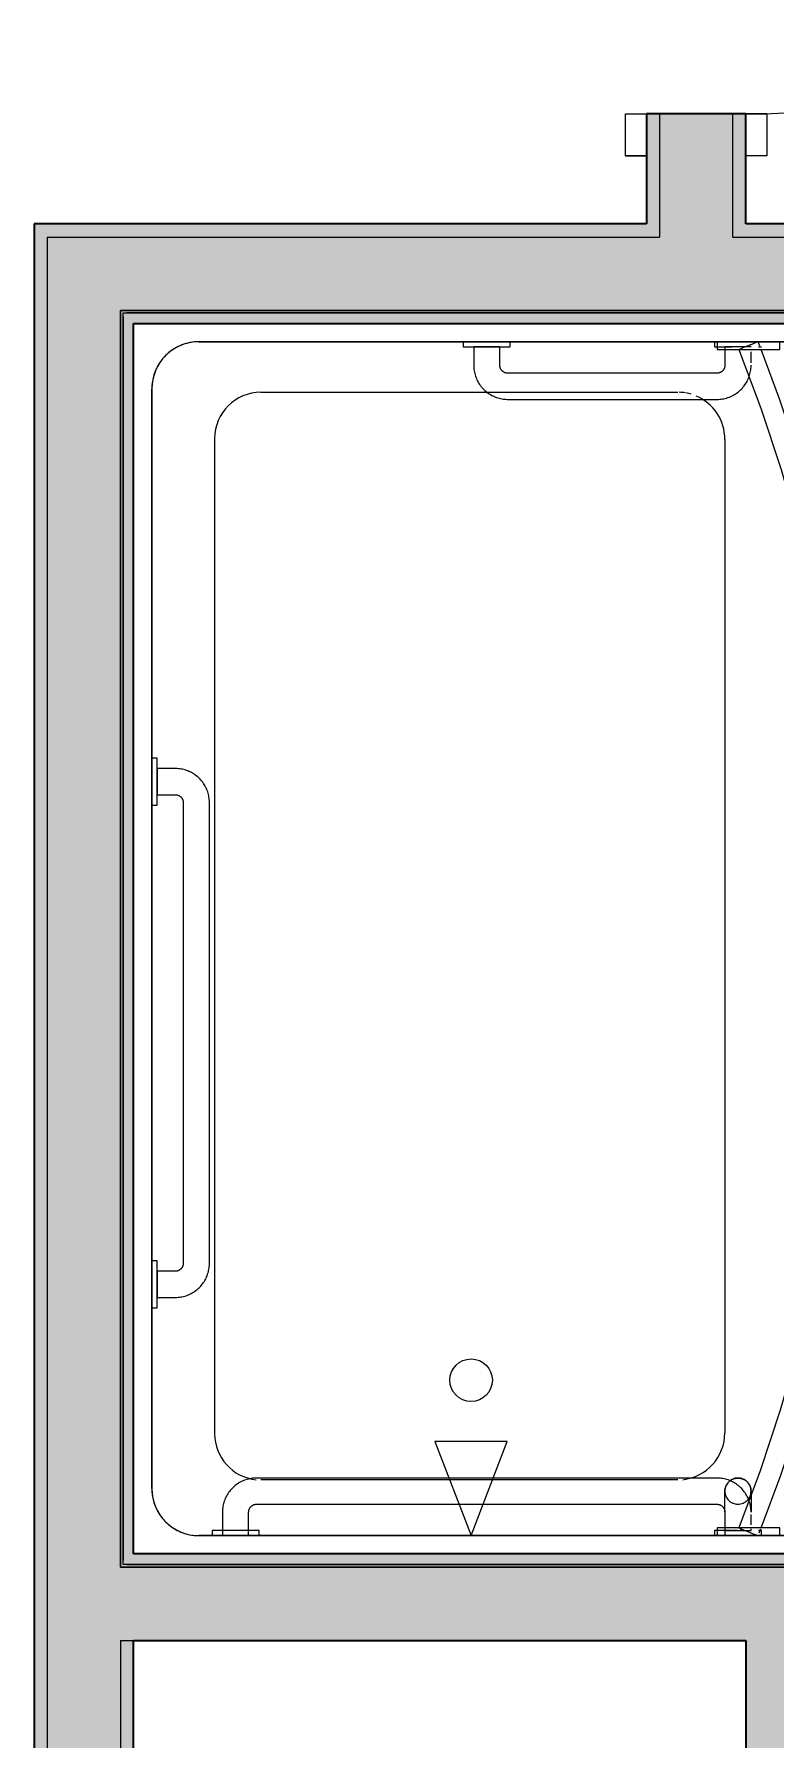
# Model space of a CAD drawing. Header units: inches. Extents: x 6 to 8416, y -388 to 6104.
# Drawn here: x 5567.7 to 5603.1, y 675.3 to 756.7 of the extents above; entities that cross this region are included whole.
import ezdxf

# ---------------------------------------------------------------- set-up
doc = ezdxf.new("R2010")
doc.units = ezdxf.units.IN
doc.header["$MEASUREMENT"] = 0
doc.linetypes.add('Dash 1_16_', pattern=[48, 24, -24])
for name, color, linetype, lineweight in [('A-DOOR', 31, 'Continuous', 18), ('A-DOOR-FRAM', 31, 'Continuous', 25), ('A-GENM', 13, 'Continuous', 18), ('A-WALL', 113, 'Continuous', 25), ('A-WALL-PATT', 111, 'Continuous', 35), ('I-WALL', 2, 'Continuous', 25), ('P-SANR-FIXT', 6, 'Continuous', 18), ('Q-SPCQ', 91, 'Continuous', 18)]:
    doc.layers.add(name, color=color, linetype=linetype, lineweight=lineweight)

# ---------------------------------------------------------------- blocks, each defined once
blk = doc.blocks.new('z Nested-Shower Surround-Tub-Prefab - Variable-V459-LEVEL 3 - PLAN Copy 1 Copy 1')
at = {"layer": 'A-GENM'}
for p, q in [((60, 0), (0, 0)), ((0, 0), (0, -32)), ((0, -0.625), (0, 0)), ((0, 0), (60, 0)), ((0, -32), (0, -0.625)), ((60, -32), (60, 0)), ((60, 0), (60, -0.625)), ((60, -0.625), (60, -32)), ((56.25, -1.5), (3.75, -1.5)), ((3.75, -1.5), (56.25, -1.5)), ((56.25, -1.5), (3.75, -1.5)), ((1.5, -3.75), (1.5, -5.058)), ((1.5, -29.25), (1.5, -3.75)), ((1.5, -3.75), (1.5, -5.058)), ((58.5, -29.25), (58.5, -3.75)), ((58.5, -3.75), (58.5, -29.25)), ((58.5, -29.25), (58.5, -3.75)), ((53.877, -4.5), (6.371, -4.5)), ((1.5, -5.942), (1.5, -29.058)), ((1.5, -5.942), (1.5, -29.058)), ((4.159, -15.729), (4.159, -6.712)), ((56.089, -6.712), (56.089, -18.5)), ((4.159, -17.771), (4.159, -15.729)), ((4.159, -26.623), (4.159, -17.771)), ((56.089, -18.5), (56.089, -26.623)), ((1.5, -30.75), (1.5, -29.25)), ((53.839, -28.873), (6.409, -28.873)), ((58.5, -30.75), (58.5, -29.25)), ((58.5, -29.25), (58.5, -30.75)), ((58.5, -30.75), (58.5, -29.25)), ((1.5, -30), (1.5, -30.75)), ((1.5, -30), (1.5, -30.75)), ((1.5, -30.75), (1.5, -32)), ((1.5, -32), (1.5, -30.75)), ((1.5, -30.75), (1.5, -32)), ((58.5, -32), (58.5, -30.75)), ((58.5, -30.75), (58.5, -32)), ((58.5, -32), (58.5, -30.75)), ((0, -32), (1.5, -32)), ((0.625, -32), (0.125, -32)), ((1.5, -32), (0.625, -32)), ((1.5, -32), (5.826, -32)), ((6.125, -32), (8.252, -32)), ((8.398, -32), (9.275, -32)), ((9.275, -32), (27.125, -32)), ((27.125, -32), (50.725, -32)), ((50.725, -32), (51.027, -32)), ((51.2, -32), (53.966, -32)), ((54.047, -32), (57.125, -32)), ((57.125, -32), (58.5, -32)), ((58.5, -32), (60, -32)), ((59.375, -32), (58.5, -32)), ((59.875, -32), (59.375, -32))]:
    blk.add_line(p, q, dxfattribs=at)
at = {"layer": 'A-GENM', "lineweight": 9}
for p, q in [((60, 0), (0, 0)), ((0, 0), (0, -33)), ((0, -0.625), (0, 0)), ((0, 0), (60, 0)), ((0, -32), (0, -0.625)), ((0.125, -33), (0.125, -0.125)), ((0.125, -0.125), (59.875, -0.125)), ((0.125, -0.313), (0.125, -0.625)), ((0.125, -0.625), (0.125, -32)), ((59.688, -0.125), (0.312, -0.125)), ((59.875, -0.125), (59.875, -33)), ((59.875, -0.625), (59.875, -0.313)), ((59.875, -32), (59.875, -0.625)), ((60, -33), (60, 0)), ((60, 0), (60, -0.625)), ((60, -0.625), (60, -32)), ((0, -33), (0, -32)), ((0.125, -32), (0.125, -33)), ((59.875, -33), (59.875, -32)), ((60, -32), (60, -33)), ((0, -33), (0.125, -33)), ((0.125, -33), (0, -33)), ((59.875, -33), (60, -33)), ((60, -33), (59.875, -33))]:
    blk.add_line(p, q, dxfattribs=at)
at = {"layer": 'A-GENM'}
blk.add_circle((8.92, -16.75), 1.016, dxfattribs=at)
for centre, radius, start, end in [((3.75, -3.75), 2.25, 90, 180), ((3.75, -3.75), 2.25, 105, 110.02868), ((3.75, -3.75), 2.25, 105, 110.02868), ((3.75, -3.75), 2.25, 90, 105), ((3.75, -3.75), 2.25, 90, 105), ((56.25, -3.75), 2.25, 75, 90), ((56.25, -3.75), 2.25, 0, 90), ((56.25, -3.75), 2.25, 75, 90), ((56.25, -3.75), 2.25, 69.97132, 75), ((56.25, -3.75), 2.25, 69.97132, 75), ((3.75, -3.75), 2.25, 135, 150), ((3.75, -3.75), 2.25, 135, 150), ((3.75, -3.75), 2.25, 120, 135), ((3.75, -3.75), 2.25, 120, 135), ((3.75, -3.75), 2.25, 114.97132, 120), ((3.75, -3.75), 2.25, 114.97132, 120), ((3.75, -3.75), 2.25, 110.02868, 114.97132), ((3.75, -3.75), 2.25, 110.02868, 114.97132), ((56.25, -3.75), 2.25, 65.02868, 69.97132), ((56.25, -3.75), 2.25, 65.02868, 69.97132), ((56.25, -3.75), 2.25, 60, 65.02868), ((56.25, -3.75), 2.25, 60, 65.02868), ((56.25, -3.75), 2.25, 45, 60), ((56.25, -3.75), 2.25, 45, 60), ((56.25, -3.75), 2.25, 30, 45), ((56.25, -3.75), 2.25, 30, 45), ((3.75, -3.75), 2.25, 165, 180), ((3.75, -3.75), 2.25, 165, 180), ((3.75, -3.75), 2.25, 159.97132, 165), ((3.75, -3.75), 2.25, 159.97132, 165), ((3.75, -3.75), 2.25, 155.02868, 159.97132), ((3.75, -3.75), 2.25, 155.02868, 159.97132), ((3.75, -3.75), 2.25, 150, 155.02868), ((3.75, -3.75), 2.25, 150, 155.02868), ((56.25, -3.75), 2.25, 24.97132, 30), ((56.25, -3.75), 2.25, 24.97132, 30), ((56.25, -3.75), 2.25, 20.02868, 24.97132), ((56.25, -3.75), 2.25, 20.02868, 24.97132), ((56.25, -3.75), 2.25, 15, 20.02868), ((56.25, -3.75), 2.25, 15, 20.02868), ((56.25, -3.75), 2.25, 0, 15), ((56.25, -3.75), 2.25, 0, 15), ((6.371, -6.712), 2.212, 90, 173.90233), ((53.877, -6.712), 2.212, 0, 90), ((6.409, -26.623), 2.25, 186.2418, 270), ((53.839, -26.623), 2.25, 350.70084, 358.17134), ((53.839, -26.623), 2.25, 270, 336.98712), ((53.839, -26.623), 2.25, 343.42574, 349.3325)]:
    blk.add_arc(centre, radius, start, end, dxfattribs=at)
blk = doc.blocks.new('z Nested-Shower Grab Bars - Variable-V460-LEVEL 3 - PLAN Copy 1 Copy 1')
at = {"layer": 'A-GENM', "linetype": 'Dash 1_16_', "lineweight": 9}
for p, q in [((10.875, 0), (10.875, -0.25)), ((10.913, 0), (10.875, 0)), ((10.913, 0), (10.875, 0)), ((10.875, 0), (10.875, -0.25)), ((10.913, 0), (10.875, 0)), ((10.913, 0), (10.875, 0)), ((10.875, -0.25), (11.687, -0.25)), ((10.875, -0.25), (11.687, -0.25)), ((10.875, -0.25), (11.687, -0.25)), ((10.875, -0.25), (13.125, -0.25)), ((11.026, 0), (10.913, 0)), ((11.026, 0), (10.913, 0)), ((11.026, 0), (10.913, 0)), ((11.026, 0), (10.913, 0)), ((11.205, 0), (11.026, 0)), ((11.205, 0), (11.026, 0)), ((11.205, 0), (11.026, 0)), ((11.205, 0), (11.026, 0)), ((11.438, 0), (11.205, 0)), ((11.438, 0), (11.205, 0)), ((11.438, 0), (11.205, 0)), ((11.438, 0), (11.205, 0)), ((11.375, -0.25), (11.375, -1.125)), ((11.688, -0.25), (11.375, -0.25)), ((11.688, -0.25), (11.375, -0.25)), ((11.375, -0.25), (11.375, -1.125)), ((12.625, -0.25), (11.375, -0.25)), ((11.688, -0.25), (11.375, -0.25)), ((11.709, 0), (11.438, 0)), ((11.709, 0), (11.438, 0)), ((11.709, 0), (11.438, 0)), ((11.709, 0), (11.438, 0)), ((11.838, -0.25), (11.688, -0.25)), ((12.313, -0.25), (11.688, -0.25)), ((11.838, -0.25), (11.688, -0.25)), ((12, 0), (11.709, 0)), ((12, 0), (11.709, 0)), ((12, 0), (11.709, 0)), ((12, 0), (11.709, 0)), ((12, -0.25), (11.838, -0.25)), ((12, -0.25), (11.838, -0.25)), ((12.291, 0), (12, 0)), ((12.291, 0), (12, 0)), ((12.291, 0), (12, 0)), ((12.291, 0), (12, 0)), ((12.162, -0.25), (12, -0.25)), ((12.162, -0.25), (12, -0.25)), ((12.313, -0.25), (12.162, -0.25)), ((12.313, -0.25), (12.162, -0.25)), ((12.563, 0), (12.291, 0)), ((12.563, 0), (12.291, 0)), ((12.563, 0), (12.291, 0)), ((12.563, 0), (12.291, 0)), ((12.313, -0.25), (13.125, -0.25)), ((12.313, -0.25), (13.125, -0.25)), ((12.625, -0.25), (12.313, -0.25)), ((12.625, -0.25), (12.313, -0.25)), ((12.313, -0.25), (13.125, -0.25)), ((12.625, -0.25), (12.313, -0.25)), ((12.795, 0), (12.563, 0)), ((12.795, 0), (12.563, 0)), ((12.795, 0), (12.563, 0)), ((12.795, 0), (12.563, 0)), ((12.625, -1.125), (12.625, -0.25)), ((12.625, -1.125), (12.625, -0.25)), ((12.974, 0), (12.795, 0)), ((12.974, 0), (12.795, 0)), ((12.974, 0), (12.795, 0)), ((12.974, 0), (12.795, 0)), ((13.087, 0), (12.974, 0)), ((13.087, 0), (12.974, 0)), ((13.087, 0), (12.974, 0)), ((13.087, 0), (12.974, 0)), ((13.125, 0), (13.087, 0)), ((13.125, 0), (13.087, 0)), ((13.125, 0), (13.087, 0)), ((13.125, 0), (13.087, 0)), ((13.125, -0.25), (13.125, 0)), ((13.125, -0.25), (13.125, 0)), ((34.875, 0), (34.875, -0.25)), ((34.913, 0), (34.875, 0)), ((34.913, 0), (34.875, 0)), ((34.875, 0), (34.875, -0.25)), ((34.913, 0), (34.875, 0)), ((34.913, 0), (34.875, 0)), ((34.875, -0.25), (35.687, -0.25)), ((34.875, -0.25), (35.687, -0.25)), ((34.875, -0.25), (35.687, -0.25)), ((34.875, -0.25), (37.125, -0.25)), ((35.026, 0), (34.913, 0)), ((35.026, 0), (34.913, 0)), ((35.026, 0), (34.913, 0)), ((35.026, 0), (34.913, 0)), ((35.205, 0), (35.026, 0)), ((35.205, 0), (35.026, 0)), ((35.205, 0), (35.026, 0)), ((35.205, 0), (35.026, 0)), ((35.438, 0), (35.205, 0)), ((35.438, 0), (35.205, 0)), ((35.438, 0), (35.205, 0)), ((35.438, 0), (35.205, 0)), ((35.375, -0.25), (35.375, -1.125)), ((35.688, -0.25), (35.375, -0.25)), ((35.688, -0.25), (35.375, -0.25)), ((35.375, -0.25), (35.375, -1.125)), ((35.688, -0.25), (35.375, -0.25)), ((36.625, -0.25), (35.375, -0.25)), ((35.709, 0), (35.438, 0)), ((35.709, 0), (35.438, 0)), ((35.709, 0), (35.438, 0)), ((35.709, 0), (35.438, 0)), ((36.313, -0.25), (35.688, -0.25)), ((35.838, -0.25), (35.688, -0.25)), ((35.838, -0.25), (35.688, -0.25)), ((36, 0), (35.709, 0)), ((36, 0), (35.709, 0)), ((36, 0), (35.709, 0)), ((36, 0), (35.709, 0)), ((36, -0.25), (35.838, -0.25)), ((36, -0.25), (35.838, -0.25)), ((36.291, 0), (36, 0)), ((36.291, 0), (36, 0)), ((36.291, 0), (36, 0)), ((36.291, 0), (36, 0)), ((36.162, -0.25), (36, -0.25)), ((36.162, -0.25), (36, -0.25)), ((36.313, -0.25), (36.162, -0.25)), ((36.313, -0.25), (36.162, -0.25)), ((36.563, 0), (36.291, 0)), ((36.563, 0), (36.291, 0)), ((36.563, 0), (36.291, 0)), ((36.563, 0), (36.291, 0)), ((36.313, -0.25), (37.125, -0.25)), ((36.313, -0.25), (37.125, -0.25)), ((36.625, -0.25), (36.313, -0.25)), ((36.625, -0.25), (36.313, -0.25)), ((36.313, -0.25), (37.125, -0.25)), ((36.625, -0.25), (36.313, -0.25)), ((36.795, 0), (36.563, 0)), ((36.795, 0), (36.563, 0)), ((36.795, 0), (36.563, 0)), ((36.795, 0), (36.563, 0)), ((36.625, -1.125), (36.625, -0.25)), ((36.625, -1.125), (36.625, -0.25)), ((36.974, 0), (36.795, 0)), ((36.974, 0), (36.795, 0)), ((36.974, 0), (36.795, 0)), ((36.974, 0), (36.795, 0)), ((37.087, 0), (36.974, 0)), ((37.087, 0), (36.974, 0)), ((37.087, 0), (36.974, 0)), ((37.087, 0), (36.974, 0)), ((37.125, 0), (37.087, 0)), ((37.125, 0), (37.087, 0)), ((37.125, 0), (37.087, 0)), ((37.125, 0), (37.087, 0)), ((37.125, -0.25), (37.125, 0)), ((37.125, -0.25), (37.125, 0)), ((35, -1.5), (13, -1.5)), ((35, -1.5), (13, -1.5)), ((0.25, -2.875), (0, -2.875)), ((0, -2.875), (0, -2.913)), ((0, -2.875), (0, -2.913)), ((0, -2.913), (0, -3.026)), ((0, -2.913), (0, -3.026)), ((0, -3.026), (0, -3.205)), ((0, -3.026), (0, -3.205)), ((0, -3.205), (0, -3.438)), ((0, -3.205), (0, -3.438)), ((0.25, -3.438), (0.25, -2.875)), ((0.25, -5.125), (0.25, -2.875)), ((13, -2.75), (35, -2.75)), ((13, -2.75), (35, -2.75)), ((1.125, -3.375), (0, -3.375)), ((0, -3.375), (0, -3.396)), ((0, -3.375), (0, -3.396)), ((0, -3.396), (0, -3.459)), ((0, -3.396), (0, -3.459)), ((0, -3.438), (0, -3.709)), ((0, -3.459), (0, -3.558)), ((0, -3.459), (0, -3.558)), ((0, -3.558), (0, -3.688)), ((0, -3.558), (0, -4.442)), ((0, -3.688), (0, -3.838)), ((0, -3.709), (0, -4)), ((0, -3.838), (0, -4)), ((0, -4), (0, -4.291)), ((0, -4), (0, -4.162)), ((0, -4.162), (0, -4.313)), ((0, -4.291), (0, -4.563)), ((0, -4.313), (0, -4.442)), ((0, -4.442), (0, -4.541)), ((0, -4.442), (0, -4.541)), ((0, -4.541), (0, -4.604)), ((0, -4.541), (0, -4.604)), ((0, -4.563), (0, -4.795)), ((0, -4.563), (0, -4.795)), ((0, -4.604), (0, -4.625)), ((0, -4.604), (0, -4.625)), ((0, -4.625), (1.125, -4.625)), ((0, -4.795), (0, -4.974)), ((0, -4.795), (0, -4.974)), ((0.25, -5.125), (0.25, -4.563)), ((0, -4.974), (0, -5.087)), ((0, -4.974), (0, -5.087)), ((0, -5.087), (0, -5.125)), ((0, -5.087), (0, -5.125)), ((0, -5.125), (0.25, -5.125)), ((1.5, -5), (1.5, -14.674)), ((2.75, -14.194), (2.75, -5)), ((2.75, -16.306), (2.75, -14.194)), ((1.5, -14.674), (1.5, -15.826)), ((56.75, -15.375), (55.875, -15.375)), ((57, -14.875), (56.75, -14.875)), ((56.75, -14.875), (56.75, -17.125)), ((56.75, -14.875), (56.75, -15.687)), ((56.75, -16.625), (56.75, -15.375)), ((56.75, -15.688), (56.75, -15.375)), ((57, -14.913), (57, -14.875)), ((57, -14.913), (57, -14.875)), ((57, -15.026), (57, -14.913)), ((57, -15.026), (57, -14.913)), ((57, -15.205), (57, -15.026)), ((57, -15.205), (57, -15.026)), ((57, -15.438), (57, -15.205)), ((57, -15.438), (57, -15.205)), ((57, -15.709), (57, -15.438)), ((57, -15.709), (57, -15.438)), ((1.5, -15.826), (1.5, -27)), ((56.75, -15.838), (56.75, -15.688)), ((56.75, -16), (56.75, -15.838)), ((56.75, -16.162), (56.75, -16)), ((56.75, -16.313), (56.75, -16.162)), ((57, -16), (57, -15.709)), ((57, -16), (57, -15.709)), ((57, -16.291), (57, -16)), ((57, -16.291), (57, -16)), ((2.75, -27), (2.75, -16.306)), ((54.25, -17), (54.25, -27)), ((55.5, -27), (55.5, -17)), ((55.875, -16.625), (56.75, -16.625)), ((56.75, -16.313), (56.75, -17.125)), ((56.75, -16.625), (56.75, -16.313)), ((57, -16.563), (57, -16.291)), ((57, -16.563), (57, -16.291)), ((57, -16.795), (57, -16.563)), ((57, -16.795), (57, -16.563)), ((57, -16.974), (57, -16.795)), ((57, -16.974), (57, -16.795)), ((57, -17.087), (57, -16.974)), ((57, -17.087), (57, -16.974)), ((57, -17.125), (57, -17.087)), ((57, -17.125), (57, -17.087)), ((56.75, -17.125), (57, -17.125)), ((0.25, -26.875), (0, -26.875)), ((0, -26.875), (0, -26.913)), ((0, -26.875), (0, -26.913)), ((0.25, -26.875), (0, -26.875)), ((0, -26.875), (0, -26.913)), ((0, -26.875), (0, -26.913)), ((0, -26.913), (0, -27.026)), ((0, -26.913), (0, -27.026)), ((0, -26.913), (0, -27.026)), ((0, -26.913), (0, -27.026)), ((0, -27.026), (0, -27.205)), ((0, -27.026), (0, -27.205)), ((0, -27.026), (0, -27.205)), ((0, -27.026), (0, -27.205)), ((0, -27.205), (0, -27.438)), ((0, -27.205), (0, -27.438)), ((0, -27.205), (0, -27.438)), ((0, -27.205), (0, -27.438)), ((1.125, -27.375), (0, -27.375)), ((0, -27.375), (0, -27.396)), ((0, -27.375), (0, -27.396)), ((0, -27.396), (0, -27.459)), ((0, -27.396), (0, -27.459)), ((0, -27.438), (0, -27.709)), ((0, -27.438), (0, -27.709)), ((0, -27.438), (0, -27.709)), ((0, -27.459), (0, -27.558)), ((0, -27.459), (0, -27.558)), ((0, -27.558), (0, -27.688)), ((0, -27.558), (0, -27.688)), ((0, -27.688), (0, -27.838)), ((0, -27.688), (0, -27.838)), ((0.25, -27.438), (0.25, -26.875)), ((0.25, -27.687), (0.25, -26.875)), ((0.25, -27.687), (0.25, -26.875)), ((0.25, -27.709), (0.25, -26.875)), ((1.125, -27.375), (0.25, -27.375)), ((0.25, -27.375), (0.25, -27.688)), ((0.25, -27.375), (0.25, -27.688)), ((0.25, -27.688), (0.25, -27.838)), ((0.25, -27.688), (0.25, -27.838)), ((1.966, -27.375), (1.987, -27.375)), ((1.987, -27.375), (2.007, -27.375)), ((2.007, -27.375), (2.025, -27.375)), ((2.025, -27.375), (2.042, -27.375)), ((2.042, -27.375), (2.057, -27.375)), ((2.057, -27.375), (2.071, -27.375)), ((2.071, -27.375), (2.083, -27.375)), ((2.083, -27.375), (2.094, -27.375)), ((2.094, -27.375), (2.103, -27.375)), ((2.103, -27.375), (2.11, -27.375)), ((2.11, -27.375), (2.116, -27.375)), ((2.116, -27.375), (2.121, -27.375)), ((2.121, -27.375), (2.124, -27.375)), ((2.124, -27.375), (2.125, -27.375)), ((2.125, -27.375), (2.15, -27.375)), ((2.15, -27.375), (2.175, -27.377)), ((2.175, -27.377), (2.2, -27.379)), ((2.2, -27.379), (2.225, -27.383)), ((2.225, -27.383), (2.249, -27.387)), ((2.249, -27.387), (2.274, -27.393)), ((2.274, -27.393), (2.298, -27.399)), ((2.298, -27.399), (2.322, -27.407)), ((2.322, -27.407), (2.345, -27.415)), ((2.345, -27.415), (2.368, -27.424)), ((2.368, -27.424), (2.391, -27.435)), ((2.391, -27.435), (2.414, -27.446)), ((2.414, -27.446), (2.436, -27.458)), ((2.436, -27.458), (2.457, -27.47)), ((2.457, -27.47), (2.478, -27.484)), ((2.478, -27.484), (2.498, -27.499)), ((2.498, -27.499), (2.518, -27.514)), ((2.518, -27.514), (2.537, -27.53)), ((2.537, -27.53), (2.556, -27.547)), ((2.556, -27.547), (2.573, -27.565)), ((2.573, -27.565), (2.59, -27.583)), ((2.588, -27.708), (2.615, -27.649)), ((2.59, -27.583), (2.607, -27.602)), ((2.607, -27.602), (2.622, -27.621)), ((2.615, -27.649), (2.64, -27.589)), ((2.622, -27.621), (2.637, -27.642)), ((2.637, -27.642), (2.651, -27.662)), ((2.651, -27.662), (2.664, -27.684)), ((2.664, -27.684), (2.676, -27.705)), ((56.75, -27.375), (55.875, -27.375)), ((57, -26.875), (56.75, -26.875)), ((56.75, -26.875), (56.75, -27.709)), ((56.75, -26.875), (56.75, -27.687)), ((56.75, -27.688), (56.75, -27.375)), ((56.75, -27.688), (56.75, -27.375)), ((56.75, -27.838), (56.75, -27.688)), ((56.75, -27.838), (56.75, -27.688)), ((57, -26.913), (57, -26.875)), ((57, -26.913), (57, -26.875)), ((57, -27.026), (57, -26.913)), ((57, -27.026), (57, -26.913)), ((57, -27.205), (57, -27.026)), ((57, -27.205), (57, -27.026)), ((57, -27.438), (57, -27.205)), ((57, -27.438), (57, -27.205)), ((57, -27.709), (57, -27.438)), ((57, -27.709), (57, -27.438)), ((0, -27.749), (0, -28)), ((0, -27.749), (0, -28)), ((0, -27.749), (0, -28)), ((0, -27.838), (0, -28)), ((0, -27.838), (0, -28.541)), ((0, -28), (0, -28.162)), ((0, -28.113), (0, -28.503)), ((0, -28.113), (0, -28.503)), ((0, -28.113), (0, -28.503)), ((0, -28.162), (0, -28.313)), ((0, -28.313), (0, -28.442)), ((0, -28.442), (0, -28.541)), ((0.25, -27.991), (0.25, -27.749)), ((0.25, -27.838), (0.25, -28)), ((0.25, -27.838), (0.25, -28)), ((0.25, -28), (0.25, -28.162)), ((0.25, -28), (0.25, -28.313)), ((0.25, -28.291), (0.25, -28.113)), ((0.25, -28.162), (0.25, -28.313)), ((0.25, -28.313), (0.25, -28.442)), ((0.25, -28.313), (0.25, -28.442)), ((0.25, -28.442), (0.25, -28.625)), ((0.25, -28.442), (0.25, -28.625)), ((1.697, -28.521), (1.758, -28.497)), ((1.758, -28.497), (1.817, -28.47)), ((1.817, -28.47), (1.875, -28.441)), ((1.875, -28.441), (1.932, -28.41)), ((1.932, -28.41), (1.988, -28.377)), ((1.988, -28.377), (2.043, -28.341)), ((2.043, -28.341), (2.095, -28.303)), ((2.095, -28.303), (2.147, -28.264)), ((2.147, -28.264), (2.197, -28.222)), ((2.197, -28.222), (2.244, -28.178)), ((2.244, -28.178), (2.291, -28.132)), ((2.291, -28.132), (2.335, -28.085)), ((2.335, -28.085), (2.377, -28.035)), ((2.377, -28.035), (2.418, -27.984)), ((2.418, -27.984), (2.456, -27.932)), ((2.456, -27.932), (2.492, -27.878)), ((2.509, -28.493), (2.489, -28.508)), ((2.492, -27.878), (2.526, -27.823)), ((2.528, -28.477), (2.509, -28.493)), ((2.526, -27.823), (2.558, -27.766)), ((2.547, -28.461), (2.528, -28.477)), ((2.565, -28.444), (2.547, -28.461)), ((2.558, -27.766), (2.588, -27.708)), ((2.583, -28.426), (2.565, -28.444)), ((2.599, -28.407), (2.583, -28.426)), ((2.615, -28.388), (2.599, -28.407)), ((2.63, -28.368), (2.615, -28.388)), ((2.645, -28.347), (2.63, -28.368)), ((2.658, -28.326), (2.645, -28.347)), ((2.671, -28.305), (2.658, -28.326)), ((2.682, -28.283), (2.671, -28.305)), ((2.676, -27.705), (2.688, -27.728)), ((2.693, -28.26), (2.682, -28.283)), ((2.688, -27.728), (2.698, -27.75)), ((2.703, -28.237), (2.693, -28.26)), ((2.698, -27.75), (2.708, -27.774)), ((2.712, -28.214), (2.703, -28.237)), ((2.708, -27.774), (2.716, -27.797)), ((2.72, -28.19), (2.712, -28.214)), ((2.716, -27.797), (2.724, -27.821)), ((2.727, -28.166), (2.72, -28.19)), ((2.724, -27.821), (2.73, -27.845)), ((2.734, -28.142), (2.727, -28.166)), ((2.73, -27.845), (2.736, -27.869)), ((2.739, -28.118), (2.734, -28.142)), ((2.736, -27.869), (2.741, -27.894)), ((2.743, -28.093), (2.739, -28.118)), ((2.741, -27.894), (2.745, -27.918)), ((2.746, -28.068), (2.743, -28.093)), ((2.745, -27.918), (2.747, -27.943)), ((2.749, -28.043), (2.746, -28.068)), ((2.747, -27.943), (2.749, -27.968)), ((2.749, -27.968), (2.75, -27.993)), ((2.75, -28.018), (2.749, -28.043)), ((2.75, -27.993), (2.75, -28.018)), ((56.75, -28), (56.75, -27.838)), ((56.75, -28), (56.75, -27.838)), ((56.75, -28.162), (56.75, -28)), ((56.75, -28.162), (56.75, -28)), ((56.75, -28.313), (56.75, -28.162)), ((56.75, -28.541), (56.75, -28.162)), ((56.75, -28.541), (56.75, -28.313)), ((57, -28), (57, -27.749)), ((57, -28), (57, -27.749)), ((57, -28.503), (57, -28.113)), ((57, -28.503), (57, -28.113)), ((0, -28.541), (0, -28.604)), ((0, -28.541), (0, -28.604)), ((0, -28.563), (0, -28.795)), ((0, -28.563), (0, -28.795)), ((0, -28.563), (0, -28.795)), ((0, -28.563), (0, -28.795)), ((0, -28.604), (0, -28.625)), ((0, -28.604), (0, -28.625)), ((0, -28.974), (0, -29.125)), ((0, -28.974), (0, -29.125)), ((0, -28.974), (0, -29.125)), ((0, -28.974), (0, -29.125)), ((0, -29.125), (0.245, -29.125)), ((0, -29.125), (0.245, -29.125)), ((0.25, -28.625), (0.322, -28.625)), ((0.25, -29.087), (0.25, -28.974)), ((0.25, -29.087), (0.25, -28.974)), ((0.25, -29.087), (0.25, -28.974)), ((0.25, -29.087), (0.25, -28.974)), ((0.25, -29.125), (0.25, -29.087)), ((0.25, -29.125), (0.25, -29.087)), ((0.25, -29.125), (0.25, -29.087)), ((0.25, -29.125), (0.25, -29.087)), ((0.515, -28.625), (1.004, -28.625)), ((0.515, -28.625), (1.004, -28.625)), ((1.125, -28.625), (1.19, -28.624)), ((1.136, -28.625), (1.125, -28.625)), ((1.176, -28.625), (1.136, -28.625)), ((1.216, -28.625), (1.176, -28.625)), ((1.19, -28.624), (1.255, -28.62)), ((1.255, -28.625), (1.216, -28.625)), ((1.255, -28.62), (1.32, -28.613)), ((1.295, -28.625), (1.255, -28.625)), ((1.334, -28.625), (1.295, -28.625)), ((1.32, -28.613), (1.384, -28.604)), ((1.373, -28.625), (1.334, -28.625)), ((1.412, -28.625), (1.373, -28.625)), ((1.45, -28.625), (1.412, -28.625)), ((1.487, -28.625), (1.45, -28.625)), ((1.524, -28.625), (1.487, -28.625)), ((1.511, -28.578), (1.574, -28.562)), ((1.561, -28.625), (1.524, -28.625)), ((1.574, -28.562), (1.636, -28.543)), ((1.665, -28.625), (1.631, -28.625)), ((1.636, -28.543), (1.697, -28.521)), ((1.699, -28.625), (1.665, -28.625)), ((1.731, -28.625), (1.699, -28.625)), ((1.762, -28.625), (1.731, -28.625)), ((1.792, -28.625), (1.762, -28.625)), ((1.822, -28.625), (1.792, -28.625)), ((1.85, -28.625), (1.822, -28.625)), ((1.877, -28.625), (1.85, -28.625)), ((1.903, -28.625), (1.877, -28.625)), ((1.927, -28.625), (1.903, -28.625)), ((1.95, -28.625), (1.927, -28.625)), ((2.074, -28.625), (2.061, -28.625)), ((2.086, -28.625), (2.074, -28.625)), ((2.096, -28.625), (2.086, -28.625)), ((2.105, -28.625), (2.096, -28.625)), ((2.112, -28.625), (2.105, -28.625)), ((2.118, -28.625), (2.112, -28.625)), ((2.122, -28.625), (2.118, -28.625)), ((2.124, -28.625), (2.122, -28.625)), ((2.125, -28.625), (2.124, -28.625)), ((2.138, -28.625), (2.125, -28.625)), ((2.163, -28.624), (2.138, -28.625)), ((2.188, -28.622), (2.163, -28.624)), ((2.213, -28.619), (2.188, -28.622)), ((2.238, -28.615), (2.213, -28.619)), ((2.262, -28.61), (2.238, -28.615)), ((2.287, -28.604), (2.262, -28.61)), ((2.311, -28.597), (2.287, -28.604)), ((2.334, -28.589), (2.311, -28.597)), ((2.358, -28.58), (2.334, -28.589)), ((2.381, -28.57), (2.358, -28.58)), ((2.403, -28.56), (2.381, -28.57)), ((2.426, -28.548), (2.403, -28.56)), ((2.447, -28.536), (2.426, -28.548)), ((2.468, -28.522), (2.447, -28.536)), ((2.489, -28.508), (2.468, -28.522)), ((55.286, -28.515), (55.347, -28.537)), ((55.347, -28.537), (55.409, -28.557)), ((55.409, -28.557), (55.472, -28.574)), ((55.472, -28.574), (55.535, -28.589)), ((55.535, -28.589), (55.599, -28.601)), ((55.599, -28.601), (55.663, -28.611)), ((55.663, -28.611), (55.728, -28.618)), ((55.728, -28.618), (55.792, -28.623)), ((55.792, -28.623), (55.857, -28.625)), ((55.857, -28.625), (55.875, -28.625)), ((55.998, -28.625), (56.516, -28.625)), ((56.75, -28.604), (56.75, -28.541)), ((56.75, -28.604), (56.75, -28.541)), ((56.75, -28.625), (56.75, -28.604)), ((56.75, -28.625), (56.75, -28.604)), ((56.75, -28.974), (56.75, -29.087)), ((56.75, -28.974), (56.75, -29.087)), ((56.75, -29.087), (56.75, -29.125)), ((56.75, -29.087), (56.75, -29.125)), ((57, -28.795), (57, -28.563)), ((57, -28.795), (57, -28.563)), ((57, -29.125), (57, -28.974)), ((57, -29.125), (57, -28.974))]:
    blk.add_line(p, q, dxfattribs=at)
at = {"layer": 'A-GENM', "linetype": 'Dash 1_16_', "lineweight": 9, "flags": 128}
for points in [[(11.375, -1.125), (11.376, -1.19), (11.38, -1.255), (11.387, -1.32), (11.396, -1.384), (11.407, -1.448), (11.422, -1.511), (11.438, -1.574), (11.457, -1.636), (11.479, -1.697), (11.503, -1.758), (11.53, -1.817), (11.559, -1.875), (11.59, -1.932), (11.623, -1.988), (11.659, -2.043), (11.697, -2.095), (11.736, -2.147), (11.778, -2.197), (11.822, -2.244), (11.868, -2.291), (11.915, -2.335), (11.965, -2.377), (12.016, -2.418), (12.068, -2.456), (12.122, -2.492), (12.177, -2.526), (12.234, -2.558), (12.292, -2.588), (12.351, -2.615), (12.411, -2.64), (12.472, -2.662), (12.534, -2.682), (12.597, -2.699), (12.66, -2.714), (12.724, -2.726), (12.788, -2.736), (12.853, -2.743), (12.917, -2.748), (12.982, -2.75), (13, -2.75)], [(11.375, -1.125), (11.376, -1.19), (11.38, -1.255), (11.387, -1.32), (11.396, -1.384), (11.407, -1.448), (11.422, -1.511), (11.438, -1.574), (11.457, -1.636), (11.479, -1.697), (11.503, -1.758), (11.53, -1.817), (11.559, -1.875), (11.59, -1.932), (11.623, -1.988), (11.659, -2.043), (11.697, -2.095), (11.736, -2.147), (11.778, -2.197), (11.822, -2.244), (11.868, -2.291), (11.915, -2.335), (11.965, -2.377), (12.016, -2.418), (12.068, -2.456), (12.122, -2.492), (12.177, -2.526), (12.234, -2.558), (12.292, -2.588), (12.351, -2.615), (12.411, -2.64), (12.472, -2.662), (12.534, -2.682), (12.597, -2.699), (12.66, -2.714), (12.724, -2.726), (12.788, -2.736), (12.853, -2.743), (12.917, -2.748), (12.982, -2.75), (13, -2.75)], [(13, -1.5), (12.985, -1.5), (12.97, -1.499), (12.955, -1.497), (12.94, -1.495), (12.925, -1.493), (12.911, -1.489), (12.896, -1.485), (12.882, -1.481), (12.868, -1.476), (12.854, -1.47), (12.84, -1.464), (12.827, -1.458), (12.814, -1.45), (12.801, -1.443), (12.788, -1.435), (12.776, -1.426), (12.764, -1.417), (12.753, -1.407), (12.742, -1.397), (12.731, -1.386), (12.721, -1.375), (12.711, -1.364), (12.702, -1.352), (12.693, -1.34), (12.684, -1.328), (12.677, -1.315), (12.669, -1.302), (12.662, -1.288), (12.656, -1.275), (12.65, -1.261), (12.645, -1.247), (12.641, -1.233), (12.637, -1.218), (12.633, -1.203), (12.63, -1.189), (12.628, -1.174), (12.627, -1.159), (12.625, -1.144), (12.625, -1.129), (12.625, -1.125)], [(13, -1.5), (12.985, -1.5), (12.97, -1.499), (12.955, -1.497), (12.94, -1.495), (12.925, -1.493), (12.911, -1.489), (12.896, -1.485), (12.882, -1.481), (12.868, -1.476), (12.854, -1.47), (12.84, -1.464), (12.827, -1.458), (12.814, -1.45), (12.801, -1.443), (12.788, -1.435), (12.776, -1.426), (12.764, -1.417), (12.753, -1.407), (12.742, -1.397), (12.731, -1.386), (12.721, -1.375), (12.711, -1.364), (12.702, -1.352), (12.693, -1.34), (12.684, -1.328), (12.677, -1.315), (12.669, -1.302), (12.662, -1.288), (12.656, -1.275), (12.65, -1.261), (12.645, -1.247), (12.641, -1.233), (12.637, -1.218), (12.633, -1.203), (12.63, -1.189), (12.628, -1.174), (12.627, -1.159), (12.625, -1.144), (12.625, -1.129), (12.625, -1.125)], [(35.375, -1.125), (35.375, -1.14), (35.374, -1.155), (35.372, -1.17), (35.37, -1.185), (35.368, -1.2), (35.364, -1.214), (35.36, -1.229), (35.356, -1.243), (35.351, -1.257), (35.345, -1.271), (35.339, -1.285), (35.333, -1.298), (35.325, -1.311), (35.318, -1.324), (35.31, -1.337), (35.301, -1.349), (35.292, -1.361), (35.282, -1.372), (35.272, -1.383), (35.261, -1.394), (35.25, -1.404), (35.239, -1.414), (35.227, -1.423), (35.215, -1.432), (35.203, -1.441), (35.19, -1.448), (35.177, -1.456), (35.163, -1.463), (35.15, -1.469), (35.136, -1.475), (35.122, -1.48), (35.108, -1.484), (35.093, -1.488), (35.078, -1.492), (35.064, -1.495), (35.049, -1.497), (35.034, -1.498), (35.019, -1.5), (35.004, -1.5), (35, -1.5)], [(35, -2.75), (35.065, -2.749), (35.13, -2.745), (35.195, -2.738), (35.259, -2.729), (35.323, -2.718), (35.386, -2.703), (35.449, -2.687), (35.511, -2.668), (35.572, -2.646), (35.633, -2.622), (35.692, -2.595), (35.75, -2.566), (35.807, -2.535), (35.863, -2.502), (35.918, -2.466), (35.97, -2.428), (36.022, -2.389), (36.072, -2.347), (36.119, -2.303), (36.166, -2.257), (36.21, -2.21), (36.252, -2.16), (36.293, -2.109), (36.331, -2.057), (36.367, -2.003), (36.401, -1.948), (36.433, -1.891), (36.463, -1.833), (36.49, -1.774), (36.515, -1.714), (36.537, -1.653), (36.557, -1.591), (36.574, -1.528), (36.589, -1.465), (36.601, -1.401), (36.611, -1.337), (36.618, -1.272), (36.623, -1.208), (36.625, -1.143), (36.625, -1.125)], [(35.375, -1.125), (35.375, -1.14), (35.374, -1.155), (35.372, -1.17), (35.37, -1.185), (35.368, -1.2), (35.364, -1.214), (35.36, -1.229), (35.356, -1.243), (35.351, -1.257), (35.345, -1.271), (35.339, -1.285), (35.333, -1.298), (35.325, -1.311), (35.318, -1.324), (35.31, -1.337), (35.301, -1.349), (35.292, -1.361), (35.282, -1.372), (35.272, -1.383), (35.261, -1.394), (35.25, -1.404), (35.239, -1.414), (35.227, -1.423), (35.215, -1.432), (35.203, -1.441), (35.19, -1.448), (35.177, -1.456), (35.163, -1.463), (35.15, -1.469), (35.136, -1.475), (35.122, -1.48), (35.108, -1.484), (35.093, -1.488), (35.078, -1.492), (35.064, -1.495), (35.049, -1.497), (35.034, -1.498), (35.019, -1.5), (35.004, -1.5), (35, -1.5)], [(35, -2.75), (35.065, -2.749), (35.13, -2.745), (35.195, -2.738), (35.259, -2.729), (35.323, -2.718), (35.386, -2.703), (35.449, -2.687), (35.511, -2.668), (35.572, -2.646), (35.633, -2.622), (35.692, -2.595), (35.75, -2.566), (35.807, -2.535), (35.863, -2.502), (35.918, -2.466), (35.97, -2.428), (36.022, -2.389), (36.072, -2.347), (36.119, -2.303), (36.166, -2.257), (36.21, -2.21), (36.252, -2.16), (36.293, -2.109), (36.331, -2.057), (36.367, -2.003), (36.401, -1.948), (36.433, -1.891), (36.463, -1.833), (36.49, -1.774), (36.515, -1.714), (36.537, -1.653), (36.557, -1.591), (36.574, -1.528), (36.589, -1.465), (36.601, -1.401), (36.611, -1.337), (36.618, -1.272), (36.623, -1.208), (36.625, -1.143), (36.625, -1.125)], [(2.75, -5), (2.749, -4.935), (2.745, -4.87), (2.738, -4.805), (2.729, -4.741), (2.718, -4.677), (2.703, -4.614), (2.687, -4.551), (2.668, -4.489), (2.646, -4.428), (2.622, -4.367), (2.595, -4.308), (2.566, -4.25), (2.535, -4.193), (2.502, -4.137), (2.466, -4.082), (2.428, -4.03), (2.389, -3.978), (2.347, -3.928), (2.303, -3.881), (2.257, -3.834), (2.21, -3.79), (2.16, -3.748), (2.109, -3.707), (2.057, -3.669), (2.003, -3.633), (1.948, -3.599), (1.891, -3.567), (1.833, -3.537), (1.774, -3.51), (1.714, -3.485), (1.653, -3.463), (1.591, -3.443), (1.528, -3.426), (1.465, -3.411), (1.401, -3.399), (1.337, -3.389), (1.272, -3.382), (1.208, -3.377), (1.143, -3.375), (1.125, -3.375)], [(1.125, -4.625), (1.14, -4.625), (1.155, -4.626), (1.17, -4.628), (1.185, -4.63), (1.2, -4.632), (1.214, -4.636), (1.229, -4.64), (1.243, -4.644), (1.257, -4.649), (1.271, -4.655), (1.285, -4.661), (1.298, -4.667), (1.311, -4.675), (1.324, -4.682), (1.337, -4.69), (1.349, -4.699), (1.361, -4.708), (1.372, -4.718), (1.383, -4.728), (1.394, -4.739), (1.404, -4.75), (1.414, -4.761), (1.423, -4.773), (1.432, -4.785), (1.441, -4.797), (1.448, -4.81), (1.456, -4.823), (1.463, -4.837), (1.469, -4.85), (1.475, -4.864), (1.48, -4.878), (1.484, -4.892), (1.488, -4.907), (1.492, -4.922), (1.495, -4.936), (1.497, -4.951), (1.498, -4.966), (1.5, -4.981), (1.5, -4.996), (1.5, -5)], [(55.875, -15.375), (55.81, -15.376), (55.745, -15.38), (55.68, -15.387), (55.616, -15.396), (55.552, -15.407), (55.489, -15.422), (55.426, -15.438), (55.364, -15.457), (55.303, -15.479), (55.242, -15.503), (55.183, -15.53), (55.125, -15.559), (55.068, -15.59), (55.012, -15.623), (54.957, -15.659), (54.905, -15.697), (54.853, -15.736), (54.803, -15.778), (54.756, -15.822), (54.709, -15.868), (54.665, -15.915), (54.623, -15.965), (54.582, -16.016), (54.544, -16.068), (54.508, -16.122), (54.474, -16.177), (54.442, -16.234), (54.412, -16.292), (54.385, -16.351), (54.36, -16.411), (54.338, -16.472), (54.318, -16.534), (54.301, -16.597), (54.286, -16.66), (54.274, -16.724), (54.264, -16.788), (54.257, -16.853), (54.252, -16.917), (54.25, -16.982), (54.25, -17)], [(55.5, -17), (55.5, -16.985), (55.501, -16.97), (55.503, -16.955), (55.505, -16.94), (55.507, -16.925), (55.511, -16.911), (55.515, -16.896), (55.519, -16.882), (55.524, -16.868), (55.53, -16.854), (55.536, -16.84), (55.542, -16.827), (55.55, -16.814), (55.557, -16.801), (55.565, -16.788), (55.574, -16.776), (55.583, -16.764), (55.593, -16.753), (55.603, -16.742), (55.614, -16.731), (55.625, -16.721), (55.636, -16.711), (55.648, -16.702), (55.66, -16.693), (55.672, -16.684), (55.685, -16.677), (55.698, -16.669), (55.712, -16.662), (55.725, -16.656), (55.739, -16.65), (55.753, -16.645), (55.767, -16.641), (55.782, -16.637), (55.797, -16.633), (55.811, -16.63), (55.826, -16.628), (55.841, -16.627), (55.856, -16.625), (55.871, -16.625), (55.875, -16.625)], [(1.5, -27), (1.5, -27.015), (1.499, -27.03), (1.497, -27.045), (1.495, -27.06), (1.493, -27.075), (1.489, -27.089), (1.485, -27.104), (1.481, -27.118), (1.476, -27.132), (1.47, -27.146), (1.464, -27.16), (1.458, -27.173), (1.45, -27.186), (1.443, -27.199), (1.435, -27.212), (1.426, -27.224), (1.417, -27.236), (1.407, -27.247), (1.397, -27.258), (1.386, -27.269), (1.375, -27.279), (1.364, -27.289), (1.352, -27.298), (1.34, -27.307), (1.328, -27.316), (1.315, -27.323), (1.302, -27.331), (1.288, -27.338), (1.275, -27.344), (1.261, -27.35), (1.247, -27.355), (1.233, -27.359), (1.218, -27.363), (1.203, -27.367), (1.189, -27.37), (1.174, -27.372), (1.159, -27.373), (1.144, -27.375), (1.129, -27.375), (1.125, -27.375)], [(1.125, -27.375), (1.165, -27.375), (1.205, -27.375), (1.245, -27.375), (1.284, -27.375), (1.324, -27.375), (1.363, -27.375), (1.401, -27.375), (1.44, -27.375), (1.477, -27.375), (1.514, -27.375), (1.551, -27.375), (1.587, -27.375), (1.622, -27.375), (1.656, -27.375), (1.69, -27.375), (1.722, -27.375), (1.754, -27.375), (1.784, -27.375), (1.814, -27.375), (1.842, -27.375), (1.87, -27.375), (1.896, -27.375), (1.921, -27.375), (1.944, -27.375), (1.966, -27.375)], [(2.64, -27.589), (2.662, -27.528), (2.682, -27.466), (2.699, -27.403), (2.714, -27.34), (2.726, -27.276), (2.736, -27.212), (2.743, -27.147), (2.748, -27.083), (2.75, -27.018), (2.75, -27)], [(54.25, -27), (54.251, -27.065), (54.255, -27.13), (54.262, -27.195), (54.271, -27.259), (54.282, -27.323), (54.297, -27.386), (54.313, -27.449), (54.332, -27.511), (54.354, -27.572), (54.378, -27.633), (54.405, -27.692), (54.434, -27.75), (54.465, -27.807), (54.498, -27.863), (54.534, -27.918), (54.572, -27.97), (54.611, -28.022), (54.653, -28.072), (54.697, -28.119), (54.743, -28.166), (54.79, -28.21), (54.84, -28.252), (54.891, -28.293), (54.943, -28.331), (54.997, -28.367), (55.052, -28.401), (55.109, -28.433), (55.167, -28.463), (55.226, -28.49), (55.286, -28.515)], [(55.875, -27.375), (55.86, -27.375), (55.845, -27.374), (55.83, -27.372), (55.815, -27.37), (55.8, -27.368), (55.786, -27.364), (55.771, -27.36), (55.757, -27.356), (55.743, -27.351), (55.729, -27.345), (55.715, -27.339), (55.702, -27.333), (55.689, -27.325), (55.676, -27.318), (55.663, -27.31), (55.651, -27.301), (55.639, -27.292), (55.628, -27.282), (55.617, -27.272), (55.606, -27.261), (55.596, -27.25), (55.586, -27.239), (55.577, -27.227), (55.568, -27.215), (55.559, -27.203), (55.552, -27.19), (55.544, -27.177), (55.537, -27.163), (55.531, -27.15), (55.525, -27.136), (55.52, -27.122), (55.516, -27.108), (55.512, -27.093), (55.508, -27.078), (55.505, -27.064), (55.503, -27.049), (55.502, -27.034), (55.5, -27.019), (55.5, -27.004), (55.5, -27)], [(1.384, -28.604), (1.448, -28.593), (1.511, -28.578)], [(1.631, -28.625), (1.596, -28.625), (1.561, -28.625)], [(2.061, -28.625), (2.046, -28.625), (2.03, -28.625), (2.012, -28.625), (1.993, -28.625), (1.972, -28.625), (1.95, -28.625)]]:
    blk.add_lwpolyline(points, dxfattribs=at)
at = {"layer": 'A-GENM', "linetype": 'Dash 1_16_', "lineweight": 9}
for start, end in [(90, 270), (270, 90)]:
    blk.add_arc((2.125, -28), 0.625, start, end, dxfattribs=at)
blk = doc.blocks.new('z Nested-Shower Fixtures - Variable-2223649-LEVEL 3 - PLAN Copy 1 Copy 1')
at = {"layer": 'P-SANR-FIXT'}
for p, q in [((4.5, 1.727), (0, 0)), ((4.5, -1.727), (4.5, 1.727)), ((0, 0), (4.5, -1.727))]:
    blk.add_line(p, q, dxfattribs=at)
blk = doc.blocks.new('SE BA Shower Curtain Rod-AM - 1_ Dia__ 76_ AFF-V428-LEVEL 3 - PLAN Copy 1 Copy 1')
at = {"layer": 'Q-SPCQ'}
for p, q in [((0.375, 1.5), (0, 1.5)), ((0, 1.5), (0, -1.5)), ((0, 1.5), (0, 0.75)), ((0.375, 0.75), (0.375, 1.5)), ((0.375, -1.5), (0.375, 1.5)), ((57, 1.5), (56.625, 1.5)), ((56.625, 1.5), (56.625, -1.5)), ((56.625, 1.5), (56.625, 0.75)), ((57, 0.75), (57, 1.5)), ((57, -1.5), (57, 1.5)), ((0, 0.75), (0, 0.388)), ((0, 0.388), (0, 0)), ((0, 0), (0, -0.388)), ((0.235, 0.12), (0.14, -0.12)), ((0.235, 0.12), (0.187, 0)), ((0.28, 0.232), (0.235, 0.12)), ((0.28, 0.232), (0.235, 0.12)), ((0.373, 0.464), (0.28, 0.232)), ((0.318, 0.328), (0.28, 0.232)), ((0.348, 0.402), (0.318, 0.328)), ((0.373, 0.464), (0.348, 0.402)), ((0.375, 0.391), (0.375, 0.75)), ((56.625, 0.75), (56.625, 0.391)), ((56.634, 0.449), (56.627, 0.464)), ((56.634, 0.449), (56.627, 0.464)), ((56.652, 0.402), (56.634, 0.449)), ((56.652, 0.402), (56.634, 0.449)), ((56.682, 0.328), (56.652, 0.402)), ((56.72, 0.232), (56.652, 0.402)), ((56.72, 0.232), (56.682, 0.328)), ((56.905, -0.232), (56.72, 0.232)), ((56.765, 0.12), (56.72, 0.232)), ((56.812, 0), (56.765, 0.12)), ((57, 0.388), (57, 0.75)), ((57, 0), (57, 0.388)), ((57, -0.388), (57, 0)), ((0, -0.388), (0, -0.75)), ((0, -0.75), (0, -1.5)), ((0.095, -0.232), (0.002, -0.464)), ((0.027, -0.402), (0.002, -0.464)), ((0.057, -0.328), (0.027, -0.402)), ((0.095, -0.232), (0.057, -0.328)), ((0.14, -0.12), (0.095, -0.232)), ((0.14, -0.12), (0.095, -0.232)), ((0.128, -0.512), (0.322, -0.585)), ((0.187, 0), (0.14, -0.12)), ((0.375, -0.75), (0.375, -0.521)), ((0.375, -1.5), (0.375, -0.75)), ((56.625, -0.75), (56.625, -1.5)), ((56.786, -0.544), (56.998, -0.464)), ((56.86, -0.12), (56.812, 0)), ((56.905, -0.232), (56.86, -0.12)), ((56.943, -0.328), (56.905, -0.232)), ((56.973, -0.402), (56.905, -0.232)), ((56.973, -0.402), (56.943, -0.328)), ((56.991, -0.449), (56.973, -0.402)), ((56.991, -0.449), (56.973, -0.402)), ((56.998, -0.464), (56.991, -0.449)), ((56.998, -0.464), (56.991, -0.449)), ((57, -0.75), (57, -0.388)), ((57, -1.5), (57, -0.75)), ((0, -1.5), (0.375, -1.5)), ((56.625, -1.5), (57, -1.5))]:
    blk.add_line(p, q, dxfattribs=at)
at = {"layer": 'Q-SPCQ', "flags": 128}
for points in [[(56.625, 0.464), (53.782, -0.604), (50.896, -1.558), (47.974, -2.395), (45.022, -3.115), (42.042, -3.716), (39.041, -4.198), (36.024, -4.56), (32.994, -4.8), (29.957, -4.919), (26.917, -4.916), (23.881, -4.792), (20.851, -4.547), (17.834, -4.181), (14.834, -3.694), (11.856, -3.088), (8.904, -2.363), (5.984, -1.52), (3.099, -0.562), (0.375, 0.464)], [(0.375, -0.604), (2.885, -1.547), (5.809, -2.513), (8.769, -3.362), (11.761, -4.091), (14.779, -4.7), (17.82, -5.189), (20.877, -5.555), (23.947, -5.798), (27.024, -5.919), (30.103, -5.916), (33.18, -5.791), (36.25, -5.542), (39.306, -5.171), (42.346, -4.678), (45.364, -4.063), (48.354, -3.329), (51.313, -2.475), (54.235, -1.504), (56.625, -0.605)]]:
    blk.add_lwpolyline(points, dxfattribs=at)
blk = doc.blocks.new('Unit-Single-Flush-ICC ADA-AM - 36_ x 84_-NR _U-BE _ BED_-6492530-LEVEL 3 - PLAN Copy 1 Copy 1')
at = {"layer": 'A-DOOR'}
for p, q in [((16.25, -2.375), (18, -2.375)), ((16.25, -2.375), (16.25, -38.375)), ((18, -2.375), (18, -38.375)), ((16.25, -38.375), (18, -38.375))]:
    blk.add_line(p, q, dxfattribs=at)
at = {"layer": 'A-DOOR', "lineweight": 9}
blk.add_arc((18, -2.375), 36, 180, 270, dxfattribs=at)
at = {"layer": 'A-DOOR-FRAM'}
for p, q in [((-20, 2.375), (-20, 3.375)), ((-20, 3.375), (-18, 3.375)), ((-18, 3.375), (-18, 2.375)), ((18, 2.375), (18, 3.375)), ((18, 3.375), (20, 3.375)), ((20, 3.375), (20, 2.375)), ((-18, 2.375), (-20, 2.375)), ((20, 2.375), (18, 2.375)), ((-20, -2.375), (-18, -2.375)), ((-20, -3.375), (-20, -2.375)), ((-18, -2.375), (-18, -3.375)), ((18, -2.375), (20, -2.375)), ((18, -3.375), (18, -2.375)), ((20, -2.375), (20, -3.375)), ((-18, -3.375), (-20, -3.375)), ((20, -3.375), (18, -3.375))]:
    blk.add_line(p, q, dxfattribs=at)
at = {"layer": 'A-DOOR-FRAM', "lineweight": 18}
for p, q in [((-20, 3.375), (-18, 3.375)), ((-20, 3.375), (-20, 2.375)), ((-18, 3.375), (-18, 2.375)), ((18, 3.375), (20, 3.375)), ((18, 3.375), (18, 2.375)), ((20, 3.375), (20, 2.375)), ((-18, 2.375), (-20, 2.375)), ((20, 2.375), (18, 2.375)), ((-20, -3.375), (-20, -2.375)), ((-20, -2.375), (-18, -2.375)), ((-18, -3.375), (-18, -2.375)), ((18, -3.375), (18, -2.375)), ((18, -2.375), (20, -2.375)), ((20, -3.375), (20, -2.375)), ((-18, -3.375), (-20, -3.375)), ((20, -3.375), (18, -3.375))]:
    blk.add_line(p, q, dxfattribs=at)

msp = doc.modelspace()

# ---------------------------------------------------------------- hatches: boundary and pattern name
at = {"layer": 'A-WALL-PATT', "transparency": 33554560}
h = msp.add_hatch(color=10, dxfattribs=at)
h.paths.add_polyline_path([(5597.54033733, 747.68577679), (5597.54033733, 752.93577679), (5596.91533733, 752.93577679), (5596.91533733, 747.68577679)])
h.paths.add_polyline_path([(5597.54033733, 788.93577679), (5597.54033733, 801.68577679), (5596.91533733, 801.68577679), (5596.91533733, 788.93577679)])
h.paths.add_polyline_path([(5597.54033733, 837.68577679), (5597.54033733, 842.93577679), (5596.91533733, 842.83706081), (5596.91533733, 837.68577679)])
at = {"layer": 'A-WALL-PATT', "lineweight": 25, "transparency": 33554560}
h = msp.add_hatch(color=10, dxfattribs=at)
h.paths.add_polyline_path([(5601.66533733, 747.68577679), (5601.66533733, 752.93577679), (5601.04033733, 752.93577679), (5601.04033733, 747.68577679)])
h.paths.add_polyline_path([(5601.04033733, 788.93577679), (5601.66533733, 788.93577679), (5601.66533733, 793.56077679), (5601.04033733, 793.56077679)])
h.paths.add_polyline_path([(5601.66533733, 797.06077679), (5601.66533733, 801.68577679), (5601.04033733, 801.68577679), (5601.04033733, 797.06077679)])
h.paths.add_polyline_path([(5601.66533733, 837.68577679), (5601.66533733, 842.93577679), (5601.04033733, 842.83706081), (5601.04033733, 837.68577679)])
at = {"layer": 'A-WALL-PATT', "transparency": 33554560}
msp.add_hatch(color=10, dxfattribs=at).paths.add_polyline_path([(5567.66533733, 602.93577679), (5568.29033733, 602.93577679), (5568.29033733, 747.68577679), (5567.66533733, 747.68577679), (5567.66533733, 606.65606081)])
at = {"layer": 'A-WALL-PATT', "lineweight": 25, "transparency": 33554560}
h = msp.add_hatch(color=10, dxfattribs=at)
h.paths.add_polyline_path([(5568.29033733, 747.06077679), (5597.54033733, 747.06077679), (5597.54033733, 747.68577679), (5568.29033733, 747.68577679)])
h.paths.add_polyline_path([(5601.04033733, 747.06077679), (5636.91533733, 747.06077679), (5636.91533733, 747.68577679), (5601.04033733, 747.68577679)])
h.paths.add_polyline_path([(5672.91533733, 747.06077679), (5711.04033733, 747.06077679), (5711.04033733, 747.68577679), (5672.91533733, 747.68577679)])
h = msp.add_hatch(color=10, dxfattribs=at)
h.paths.add_polyline_path([(5571.79033733, 607.06077679), (5572.41533733, 607.06077679), (5572.41533733, 667.06077679), (5571.79033733, 667.06077679), (5571.79033733, 626.33781081)])
h.paths.add_polyline_path([(5571.79033733, 670.56077679), (5572.41533733, 670.56077679), (5572.41533733, 680.06077679), (5571.79033733, 680.06077679), (5571.79033733, 675.54218581)])
h.paths.add_polyline_path([(5571.79033733, 683.56077679), (5572.41533733, 683.56077679), (5572.41533733, 743.56077679), (5571.79033733, 743.56077679), (5571.79033733, 685.38306081)])
at = {"layer": 'A-WALL-PATT', "transparency": 33554560}
h = msp.add_hatch(color=10, dxfattribs=at)
h.paths.add_polyline_path([(5573.87678685, 742.93577679), (5636.91533733, 742.93577679), (5636.91533733, 743.56077679), (5572.41533733, 743.56077679), (5572.41533733, 742.93577679)])
h.paths.add_polyline_path([(5678.16533733, 742.93577679), (5678.79033733, 742.93577679), (5678.79033733, 743.56077679), (5672.91533733, 743.56077679), (5672.91533733, 742.93577679)])
h.paths.add_polyline_path([(5691.97553685, 742.93577679), (5706.91533733, 742.93577679), (5706.91533733, 743.56077679), (5682.29033733, 743.56077679), (5682.29033733, 742.93577679), (5682.91533733, 742.93577679)])
at = {"layer": 'A-WALL-PATT', "lineweight": 25, "transparency": 33554560}
msp.add_hatch(color=10, dxfattribs=at).paths.add_polyline_path([(5605.16533733, 683.56077679), (5605.79033733, 683.56077679), (5605.79033733, 684.18577679), (5572.41533733, 684.18577679), (5572.41533733, 683.56077679), (5590.74803685, 683.56077679)])
at = {"layer": 'I-WALL', "transparency": 33554560}
h = msp.add_hatch(color=10, dxfattribs=at)
h.paths.add_polyline_path([(5601.04033733, 747.06077679), (5601.04033733, 752.93577679), (5597.54033733, 752.93577679), (5597.54033733, 747.06077679)])
h.paths.add_polyline_path([(5601.04033733, 788.93577679), (5601.04033733, 801.68577679), (5597.54033733, 801.68577679), (5597.54033733, 788.93577679)])
h.paths.add_polyline_path([(5597.54033733, 837.68577679), (5601.04033733, 837.68577679), (5601.04033733, 843.56077679), (5597.54033733, 843.56077679), (5597.54033733, 842.83706081)])
for points in [[(5571.79033733, 603.56077679), (5571.79033733, 747.06077679), (5568.29033733, 747.06077679), (5568.29033733, 603.56077679)], [(5605.16533733, 680.06077679), (5605.16533733, 683.56077679), (5571.79033733, 683.56077679), (5571.79033733, 680.06077679), (5601.66533733, 680.06077679)], [(5605.16533733, 667.06077679), (5605.16533733, 680.06077679), (5601.66533733, 680.06077679), (5601.66533733, 667.06077679)]]:
    msp.add_hatch(color=10, dxfattribs=at).paths.add_polyline_path(points)
h = msp.add_hatch(color=10, dxfattribs=at)
h.paths.add_polyline_path([(5571.79033733, 743.56077679), (5636.91533733, 743.56077679), (5636.91533733, 747.06077679), (5571.79033733, 747.06077679), (5571.79033733, 744.42831081)])
h.paths.add_polyline_path([(5678.79033733, 743.56077679), (5707.54033733, 743.56077679), (5707.54033733, 747.06077679), (5672.91533733, 747.06077679), (5672.91533733, 743.56077679)])

# ---------------------------------------------------------------- linework, layer by layer
at = {"layer": 'A-WALL', "lineweight": 9}
for p, q in [((5597.54033733, 752.93577679), (5597.54033733, 747.06077679)), ((5601.04033733, 747.06077679), (5601.04033733, 752.93577679)), ((5568.29033733, 747.06077679), (5568.29033733, 603.56077679)), ((5568.29033733, 747.06077679), (5597.54033733, 747.06077679)), ((5601.04033733, 747.06077679), (5636.91533733, 747.06077679)), ((5571.79033733, 743.56077679), (5571.79033733, 683.56077679)), ((5571.79033733, 743.56077679), (5636.91533733, 743.56077679)), ((5571.79033733, 683.56077679), (5605.16533733, 683.56077679)), ((5571.79033733, 680.06077679), (5571.79033733, 670.56077679)), ((5571.79033733, 680.06077679), (5572.41533733, 680.06077679))]:
    msp.add_line(p, q, dxfattribs=at)
at = {"layer": 'I-WALL', "lineweight": 35}
for p, q in [((5601.66533733, 752.93577679), (5596.91533733, 752.93577679)), ((5596.91533733, 752.93577679), (5596.91533733, 747.68577679)), ((5601.66533733, 747.68577679), (5601.66533733, 752.93577679)), ((5567.66533733, 747.68577679), (5567.66533733, 602.93577679)), ((5596.91533733, 747.68577679), (5567.66533733, 747.68577679)), ((5636.91533733, 747.68577679), (5601.66533733, 747.68577679)), ((5572.41533733, 684.18577679), (5572.41533733, 742.93577679)), ((5572.41533733, 742.93577679), (5636.91533733, 742.93577679)), ((5605.79033733, 684.18577679), (5572.41533733, 684.18577679)), ((5572.41533733, 670.56077679), (5572.41533733, 680.06077679)), ((5572.41533733, 680.06077679), (5601.66533733, 680.06077679)), ((5601.66533733, 680.06077679), (5601.66533733, 670.56077679))]:
    msp.add_line(p, q, dxfattribs=at)

# ---------------------------------------------------------------- block references
at = {"layer": 'A-DOOR', "rotation": 89.99999999999874}
msp.add_blockref('Unit-Single-Flush-ICC ADA-AM - 36_ x 84_-NR _U-BE _ BED_-6492530-LEVEL 3 - PLAN Copy 1 Copy 1', (5599.29033733, 770.93577679), dxfattribs=at)
at = {"layer": 'A-GENM', "lineweight": 9, "rotation": 90.00000000000031}
msp.add_blockref('z Nested-Shower Surround-Tub-Prefab - Variable-V459-LEVEL 3 - PLAN Copy 1 Copy 1', (5571.79033733, 683.56077679), dxfattribs=at)
at = {"layer": 'A-GENM', "linetype": 'Dash 1_16_', "lineweight": 9, "rotation": 90.00000000000031}
msp.add_blockref('z Nested-Shower Grab Bars - Variable-V460-LEVEL 3 - PLAN Copy 1 Copy 1', (5573.29033733, 685.06077679), dxfattribs=at)
at = {"layer": 'P-SANR-FIXT', "rotation": 90.00000000000031}
msp.add_blockref('z Nested-Shower Fixtures - Variable-2223649-LEVEL 3 - PLAN Copy 1 Copy 1', (5588.54033733, 685.06077679), dxfattribs=at)
at = {"layer": 'Q-SPCQ', "rotation": 90.00000000000031}
msp.add_blockref('SE BA Shower Curtain Rod-AM - 1_ Dia__ 76_ AFF-V428-LEVEL 3 - PLAN Copy 1 Copy 1', (5601.79033733, 685.06077679), dxfattribs=at)

doc.saveas('drawing.dxf')
